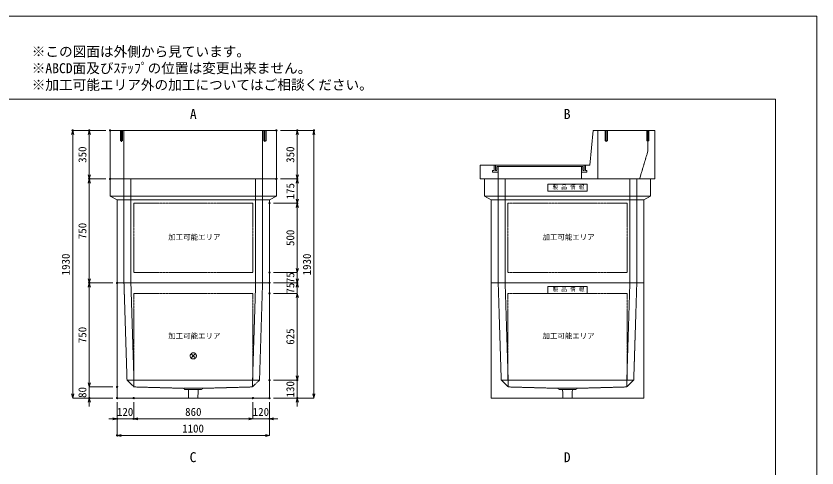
# Model space of a CAD drawing. Units: millimetres, scale not verified. Extents: x -4455 to 4455, y -3150 to 3150.
# Drawn here: x -1324 to 4455, y -109 to 3150 of the extents above; entities that cross this region are included whole.
import ezdxf
from ezdxf.enums import TextEntityAlignment as Align

# ---------------------------------------------------------------- set-up
doc = ezdxf.new("R2010")
doc.units = ezdxf.units.MM
doc.header["$LTSCALE"] = 20
doc.header["$PDMODE"] = 32
doc.header["$PDSIZE"] = 10
doc.linetypes.add('LONG_DASHED1', pattern=[7, 6, -1])
doc.linetypes.add('LONG_DOUBLE_CHAIN', pattern=[21.8, 18, -1, 0.6, -0.6, 0.6, -1])
for name, color, linetype, lineweight in [('0-0_D-TTL', 7, 'Continuous', 9), ('0-1_Defpoints', 7, 'Continuous', 9), ('0-3_D-TTL-TXT', 7, 'Continuous', 9), ('0-5_D-STR-DIM', 3, 'Continuous', 9), ('0-6_0', 7, 'Continuous', 9), ('0-7_D-STR', 7, 'Continuous', 9), ('0-9_D-STR-STR4', 134, 'LONG_DASHED1', 9), ('0-A_D-STR-STR2', 1, 'LONG_DASHED1', 9), ('0-B_D-STR-STR1', 7, 'LONG_DASHED1', 9), ('0-C_D-STR-STR5', 1, 'LONG_DOUBLE_CHAIN', 9)]:
    doc.layers.add(name, color=color, linetype=linetype, lineweight=lineweight)
doc.layers.add('0-4_D-STR-TXT', color=7, linetype='Continuous')
doc.styles.add('ＭＳ ゴシック', font='')
doc.styles.get('ＭＳ ゴシック').set_extended_font_data('MS Gothic')

# ---------------------------------------------------------------- blocks, each defined once
blk = doc.blocks.new('A$C4DE05FD1')
at = {"layer": '0-0_D-TTL', "color": 134}
for p, q in [((4000, 76000), (114800, 76000)), ((114800, 76000), (114800, 4000))]:
    blk.add_line(p, q, dxfattribs=at)
at = {"layer": '0-1_Defpoints', "color": 134}
for p, q in [((0, 84000), (118800, 84000)), ((118800, 84000), (118800, 0))]:
    blk.add_line(p, q, dxfattribs=at)
at = {"layer": '0-3_D-TTL-TXT', "style": 'ＭＳ ゴシック'}
for s, p in [('※この図面は外側から見ています。', (43260.9, 79815.7)), ('※ABCD面及びｽﾃｯﾌﾟの位置は変更出来ません。', (43260.9, 78215.7)), ('※加工可能エリア外の加工についてはご相談ください。', (43260.9, 76615.7))]:
    blk.add_text(s, height=962.2, dxfattribs=at).set_placement(p, align=Align.BOTTOM_LEFT)
blk = doc.blocks.new('_Open30')
at = {"layer": '0-6_0'}
blk.add_line((0, 0), (-20, 0), dxfattribs=at)
blk.add_lwpolyline([(-20, 5.36), (0, 0), (-20, -5.36)], dxfattribs=at)
blk = doc.blocks.new('A$C31CA379A')
at = {"layer": '0-4_D-STR-TXT', "style": 'ＭＳ ゴシック'}
for s, p in [('A', (-326.2, -2190.5)), ('B', (35638.7, -2190.5)), ('C', (-351.4, -35190.9)), ('D', (35638.7, -35190.5))]:
    blk.add_text(s, height=962.2, dxfattribs=at).set_placement(p, align=Align.BOTTOM_LEFT)
blk = doc.blocks.new('A$C737D46CD')
at = {"layer": '0-B_D-STR-STR1', "linetype": 'Continuous'}
blk.add_lwpolyline([(-2820, 0), (2820, 0), (2820, -1000), (-2820, -1000)], close=True, dxfattribs=at)
at = {"layer": '0-B_D-STR-STR1', "style": 'ＭＳ ゴシック'}
blk.add_text('製 品 情 報', height=577.3, dxfattribs=at).set_placement((-2149.7, -882.5), align=Align.BOTTOM_LEFT)
blk = doc.blocks.new('A$C6AF43266')
at = {"layer": '0-7_D-STR'}
for p, q in [((12000, 15000), (-12000, 15000)), ((-12000, 12500), (-12000, 15000)), ((12000, 12500), (12000, 15000)), ((-12000, 12500), (-11000, 12000)), ((-12000, 12500), (12000, 12500)), ((-11000, 0), (-11000, 12000)), ((11000, 12000), (-11000, 12000)), ((12000, 12500), (11000, 12000)), ((11000, 0), (11000, 12000)), ((11000, 0), (-11000, 0))]:
    blk.add_line(p, q, dxfattribs=at)
at = {"layer": '0-7_D-STR', "linetype": 'LONG_DASHED1'}
for p, q in [((-10000, 15000), (-10000, 0)), ((-9000, 15000), (-9000, 0)), ((9000, 15000), (9000, 0)), ((10000, 15000), (10000, 0))]:
    blk.add_line(p, q, dxfattribs=at)
at = {"layer": '0-C_D-STR-STR5'}
for p, q in [((8600, 11500), (8600, 1500)), ((8600, 1500), (-8600, 1500))]:
    blk.add_line(p, q, dxfattribs=at)
blk.add_lwpolyline([(8600, 11500), (-8600, 11500), (-8600, 1500)], dxfattribs=at)
at = {"layer": '0-B_D-STR-STR1'}
blk.add_blockref('A$C737D46CD', (0, 14250), dxfattribs=at)
blk = doc.blocks.new('A$C01CF2EB6')
at = {"layer": '0-7_D-STR'}
for p, q in [((12000, 15000), (-12000, 15000)), ((-12000, 12500), (-12000, 15000)), ((12000, 12500), (12000, 15000)), ((-12000, 12500), (-11000, 12000)), ((-12000, 12500), (12000, 12500)), ((-11000, 0), (-11000, 12000)), ((11000, 12000), (-11000, 12000)), ((12000, 12500), (11000, 12000)), ((11000, 0), (11000, 12000)), ((11000, 0), (-11000, 0))]:
    blk.add_line(p, q, dxfattribs=at)
at = {"layer": '0-7_D-STR', "linetype": 'LONG_DASHED1'}
for p, q in [((-10000, 15000), (-10000, 0)), ((-9000, 15000), (-9000, 0)), ((9000, 15000), (9000, 0)), ((10000, 15000), (10000, 0))]:
    blk.add_line(p, q, dxfattribs=at)
at = {"layer": '0-C_D-STR-STR5'}
for p, q in [((8600, 11500), (8600, 1500)), ((8600, 1500), (-8600, 1500))]:
    blk.add_line(p, q, dxfattribs=at)
blk.add_lwpolyline([(8600, 11500), (-8600, 11500), (-8600, 1500)], dxfattribs=at)
blk = doc.blocks.new('A$C531455C1')
at = {"layer": '0-7_D-STR'}
for p, q in [((-11000, 0), (11000, 0)), ((-11000, -16600), (-11000, 0)), ((11000, -16600), (11000, 0)), ((-11000, -16600), (11000, -16600))]:
    blk.add_line(p, q, dxfattribs=at)
at = {"layer": '0-7_D-STR', "linetype": 'LONG_DASHED1'}
for p, q in [((-10000, 0), (-9560, -14000)), ((-9000, 0), (-8560, -14000)), ((9000, 0), (8560, -14000)), ((10000, 0), (9560, -14000)), ((-8560, -15000), (-9560, -14000)), ((9560, -14000), (-9560, -14000)), ((-8560, -15000), (-8560, -14000)), ((-8560, -15000), (-1400, -15200)), ((8560, -15000), (1400, -15200)), ((8560, -15000), (9560, -14000)), ((8560, -15000), (8560, -14000)), ((-1200, -15380), (-1400, -15200)), ((1400, -15200), (-1400, -15200)), ((1200, -15380), (-1200, -15380)), ((-666, -16600), (-705, -15380)), ((666, -16600), (705, -15380)), ((1200, -15380), (1400, -15200))]:
    blk.add_line(p, q, dxfattribs=at)
at = {"layer": '0-C_D-STR-STR5'}
for p, q in [((8600, -1500), (8600, -14000)), ((8600, -14000), (-8600, -14000))]:
    blk.add_line(p, q, dxfattribs=at)
blk.add_lwpolyline([(8600, -1500), (-8600, -1500), (-8600, -14000)], dxfattribs=at)
at = {"layer": '0-B_D-STR-STR1'}
blk.add_blockref('A$C737D46CD', (0, -500), dxfattribs=at)
blk = doc.blocks.new('A$C7CE826D1')
at = {"layer": '0-7_D-STR'}
for p, q in [((-11000, 0), (11000, 0)), ((-11000, -16600), (-11000, 0)), ((11000, -16600), (11000, 0)), ((-11000, -16600), (11000, -16600))]:
    blk.add_line(p, q, dxfattribs=at)
at = {"layer": '0-7_D-STR', "linetype": 'LONG_DASHED1'}
for p, q in [((-10000, 0), (-9560, -14000)), ((-9000, 0), (-8560, -14000)), ((9000, 0), (8560, -14000)), ((10000, 0), (9560, -14000)), ((-8560, -15000), (-9560, -14000)), ((9560, -14000), (-9560, -14000)), ((-8560, -15000), (-8560, -14000)), ((-8560, -15000), (-1400, -15200)), ((8560, -15000), (1400, -15200)), ((8560, -15000), (9560, -14000)), ((8560, -15000), (8560, -14000)), ((-1200, -15380), (-1400, -15200)), ((1400, -15200), (-1400, -15200)), ((1200, -15380), (-1200, -15380)), ((-666, -16600), (-705, -15380)), ((666, -16600), (705, -15380)), ((1200, -15380), (1400, -15200))]:
    blk.add_line(p, q, dxfattribs=at)
at = {"layer": '0-C_D-STR-STR5'}
for p, q in [((8600, -1500), (-8600, -1500)), ((-8600, -1500), (-8600, -14000)), ((8600, -1500), (8600, -14000)), ((8600, -14000), (-8600, -14000))]:
    blk.add_line(p, q, dxfattribs=at)
blk = doc.blocks.new('A$C774106B8')
at = {"layer": '0-7_D-STR'}
for p, q in [((-12000, 7000), (12000, 7000)), ((-12000, 7000), (-12000, 0)), ((12000, 7000), (12000, 0)), ((-12000, 0), (12000, 0))]:
    blk.add_line(p, q, dxfattribs=at)
at = {"layer": '0-7_D-STR', "linetype": 'LONG_DASHED1'}
for p, q in [((-10000, 7000), (-10000, 0)), ((10000, 7000), (10000, 0))]:
    blk.add_line(p, q, dxfattribs=at)
at = {"layer": '0-A_D-STR-STR2'}
for p, q in [((-10350, 5340), (-10350, 7000)), ((10350, 5340), (10350, 7000))]:
    blk.add_line(p, q, dxfattribs=at)
for points in [[(-10510, 7000), (-10510, 5500), (-10190, 5500), (-10190, 7000)], [(10510, 7000), (10510, 5500), (10190, 5500), (10190, 7000)]]:
    blk.add_lwpolyline(points, dxfattribs=at)
blk = doc.blocks.new('A$C20EB2ED2')
at = {"layer": '0-7_D-STR'}
for p, q in [((3200, 2000), (3700, 7000)), ((12600, 7000), (3700, 7000)), ((12600, 0), (12600, 7000)), ((-12600, 2000), (3200, 2000)), ((-12600, 0), (-12600, 2000)), ((-12600, 0), (12600, 0))]:
    blk.add_line(p, q, dxfattribs=at)
at = {"layer": '0-7_D-STR', "linetype": 'LONG_DASHED1'}
for p, q in [((4400, 7000), (4400, 0)), ((11600, 4000), (11600, 7000)), ((11600, 4000), (10400, 0)), ((-10000, 0), (-10000, 1800)), ((2000, 1800), (2000, 0))]:
    blk.add_line(p, q, dxfattribs=at)
at = {"layer": '0-9_D-STR-STR4'}
for points in [[(-10600, 2000), (-10600, 1200), (-10800, 1200), (-10800, 1000), (-10000, 1000)], [(-10000, 1800), (-10200, 1800), (-10200, 1200), (-10400, 1200), (-10400, 2000)], [(-10000, 1800), (2000, 1800), (2200, 1800)], [(2600, 2000), (2600, 1200), (2800, 1200), (2800, 1000), (2000, 1000)], [(2200, 1800), (2200, 1200), (2400, 1200), (2400, 2000)]]:
    blk.add_lwpolyline(points, dxfattribs=at)
at = {"layer": '0-A_D-STR-STR2'}
for p, q in [((5595.6, 5340), (5595.6, 7000)), ((11600, 5340), (11600, 7000))]:
    blk.add_line(p, q, dxfattribs=at)
for points in [[(5755.6, 7000), (5755.6, 5500), (5435.6, 5500), (5435.6, 7000)], [(11760, 7000), (11760, 5500), (11440, 5500), (11440, 7000)]]:
    blk.add_lwpolyline(points, dxfattribs=at)
blk = doc.blocks.new('A$C1C640AAB')
at = {"layer": '0-C_D-STR-STR5'}
for p, q in [((-318.2, -318.2), (318.2, 318.2)), ((-318.2, 318.2), (318.2, -318.2))]:
    blk.add_line(p, q, dxfattribs=at)
blk.add_circle((0, 0), 450, dxfattribs=at)

msp = doc.modelspace()

# ---------------------------------------------------------------- linework, layer by layer
at = {"layer": '0-1_Defpoints'}
for p in [(-915, 2325), (-795, 2325), (-645, 2325), (555, 2325), (705, 2325), (825, 2325), (-795, 1975), (-645, 1975), (-645, 1975), (555, 1975), (555, 1975), (705, 1975), (505, 1800), (705, 1800), (505, 1300), (-795, 1225), (-595, 1225), (505, 1225), (505, 1225), (705, 1225), (505, 1150), (505, 525), (505, 525), (705, 525), (-595, 475), (-795, 395), (-595, 395), (-595, 395), (-595, 395), (-475, 395), (385, 395), (505, 395), (505, 395), (705, 395), (-595, 245), (-475, 245), (505, 245), (-595, 125)]:
    msp.add_point(p, dxfattribs=at)
at = {"layer": '0-5_D-STR-DIM'}
for p, q in [((-675, 2325), (-915, 2325)), ((-675, 2325), (-795, 2325)), ((585, 2325), (705, 2325)), ((585, 2325), (825, 2325)), ((-915, 425), (-915, 2295)), ((-795, 2005), (-795, 2295)), ((705, 2005), (705, 2295)), ((825, 425), (825, 2295)), ((-675, 1975), (-795, 1975)), ((-675, 1975), (-795, 1975)), ((585, 1975), (705, 1975)), ((585, 1975), (705, 1975)), ((-795, 1255), (-795, 1945)), ((705, 1830), (705, 1945)), ((535, 1800), (705, 1800)), ((535, 1800), (705, 1800)), ((705, 1330), (705, 1770)), ((705, 1330), (705, 1360)), ((535, 1300), (705, 1300)), ((535, 1300), (705, 1300)), ((705, 1300), (705, 1225)), ((705, 1255), (705, 1285)), ((-625, 1225), (-795, 1225)), ((-625, 1225), (-795, 1225)), ((535, 1225), (705, 1225)), ((535, 1225), (705, 1225)), ((705, 1150), (705, 1225)), ((-795, 505), (-795, 1195)), ((705, 1195), (705, 1165)), ((535, 1150), (705, 1150)), ((535, 1150), (705, 1150)), ((705, 1120), (705, 1090)), ((705, 1120), (705, 555)), ((705, 555), (705, 585)), ((-795, 505), (-795, 535)), ((535, 525), (705, 525)), ((535, 525), (705, 525)), ((705, 525), (705, 395)), ((-625, 475), (-795, 475)), ((-625, 475), (-795, 475)), ((-795, 475), (-795, 395)), ((-625, 395), (-915, 395)), ((-625, 395), (-795, 395)), ((-795, 365), (-795, 335)), ((-595, 365), (-595, 125)), ((-595, 365), (-595, 245)), ((-475, 365), (-475, 245)), ((-475, 365), (-475, 245)), ((385, 365), (385, 245)), ((385, 365), (385, 245)), ((505, 365), (505, 245)), ((505, 365), (505, 125)), ((535, 395), (825, 395)), ((535, 395), (705, 395)), ((705, 365), (705, 335)), ((-625, 245), (-655, 245)), ((-475, 245), (-595, 245)), ((355, 245), (-445, 245)), ((-445, 245), (-415, 245)), ((355, 245), (325, 245)), ((385, 245), (505, 245)), ((535, 245), (565, 245)), ((475, 125), (-565, 125))]:
    msp.add_line(p, q, dxfattribs=at)

# ---------------------------------------------------------------- block references
at = {"layer": '0-0_D-TTL', "xscale": 0.075, "yscale": 0.075}
msp.add_blockref('A$C4DE05FD1', (-4455, -3150), dxfattribs=at)
at = {"layer": '0-4_D-STR-TXT', "xscale": 0.075, "yscale": 0.075}
msp.add_blockref('A$C31CA379A', (-45, 2550), dxfattribs=at)
at = {"layer": '0-5_D-STR-DIM', "xscale": 1.5, "yscale": 1.5}
for p, rotation in [((-915, 2325), 90), ((-795, 2325), 90), ((705, 2325), 90), ((825, 2325), 90), ((-795, 1975), 270), ((-795, 1975), 90), ((705, 1975), 270), ((705, 1975), 90), ((705, 1800), 270), ((705, 1800), 90), ((705, 1300), 270), ((705, 1300), 270), ((-795, 1225), 270), ((-795, 1225), 90), ((705, 1225), 270), ((705, 1225), 90), ((705, 1150), 90), ((705, 1150), 90), ((705, 525), 270), ((705, 525), 270), ((-795, 475), 270), ((-795, 475), 270), ((-915, 395), 270), ((825, 395), 270), ((-795, 395), 90), ((705, 395), 90), ((-475, 245), 180), ((-475, 245), 180), ((505, 245), 180), ((-595, 125), 180)]:
    msp.add_blockref('_Open30', p, dxfattribs=dict(at, rotation=rotation))
for p in [(-595, 245), (385, 245), (385, 245), (505, 125)]:
    msp.add_blockref('_Open30', p, dxfattribs=at)
at = {"layer": '0-7_D-STR', "xscale": 0.05, "yscale": 0.05}
for name, p in [('A$C774106B8', (-45, 1975)), ('A$C20EB2ED2', (2655, 1975)), ('A$C01CF2EB6', (-45, 1225)), ('A$C6AF43266', (2655, 1225)), ('A$C7CE826D1', (-45, 1225)), ('A$C531455C1', (2655, 1225))]:
    msp.add_blockref(name, p, dxfattribs=at)
at = {"layer": '0-C_D-STR-STR5', "xscale": 0.05, "yscale": 0.05}
msp.add_blockref('A$C1C640AAB', (-45, 699), dxfattribs=at)

# ---------------------------------------------------------------- texts
at = {"layer": '0-5_D-STR-DIM', "style": 'ＭＳ ゴシック'}
for s, p in [('350', (-798.89, 2091.34)), ('350', (701.11, 2091.34)), ('175', (701.11, 1827.48)), ('750', (-798.89, 1540.59)), ('500', (701.11, 1491.34)), ('1930', (-918.89, 1279.7)), ('1930', (821.11, 1279.7)), ('75', (701.11, 1223.37)), ('75', (701.11, 1148.37)), ('750', (-798.89, 790.59)), ('625', (701.11, 779.16)), ('80', (-798.9, 395.85)), ('130', (701.11, 399.2))]:
    msp.add_text(s, height=57.77, rotation=90, dxfattribs=at).set_placement(p, align=Align.BOTTOM_LEFT)
for s, p in [('120', (-595.8, 248.89)), ('860', (-103.66, 248.9)), ('120', (384.2, 248.89)), ('1100', (-125.3, 128.89))]:
    msp.add_text(s, height=57.77, dxfattribs=at).set_placement(p, align=Align.BOTTOM_LEFT)
at = {"layer": '0-C_D-STR-STR5', "style": 'ＭＳ ゴシック'}
for p in [(-225.47, 1524.72), (2474.53, 1524.72), (-225.47, 812.22), (2474.53, 812.22)]:
    msp.add_text('加工可能エリア', height=38.42, dxfattribs=at).set_placement(p, align=Align.BOTTOM_LEFT)

doc.saveas('drawing.dxf')
